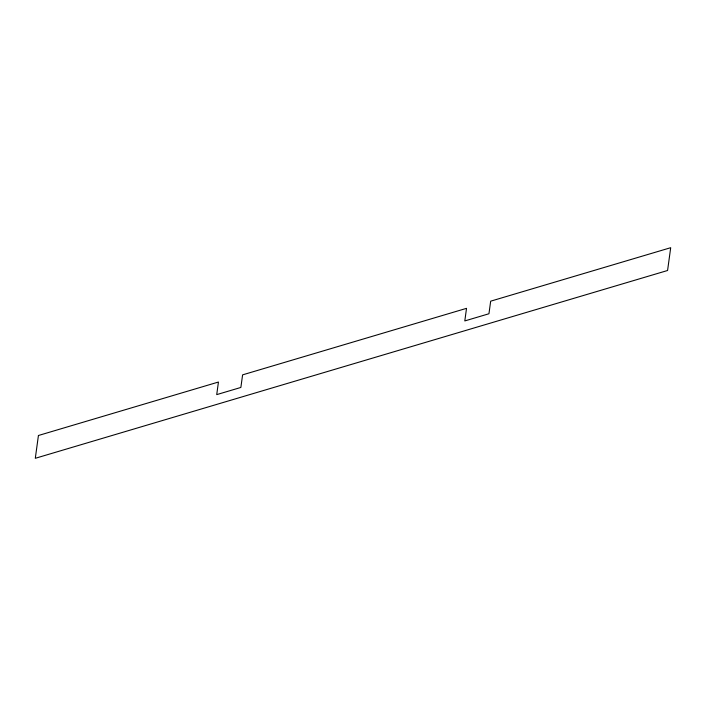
<?xml version="1.0" encoding="UTF-8"?>
<svg xmlns="http://www.w3.org/2000/svg" width="706" height="706" viewBox="0 0 706 706"><rect width="100%" height="100%" fill="white"/><g stroke="black" fill="none" stroke-linecap="round" stroke-linejoin="round"><path stroke-width="1.06" d="M38.424 435.505L35.3 458.3L667.576 270.495L670.7 247.7L490.679 301.171L488.949 313.755L464.804 320.93L466.525 308.345L242.599 374.86L240.87 387.444L216.724 394.619L218.445 382.034L38.424 435.505"/></g></svg>
